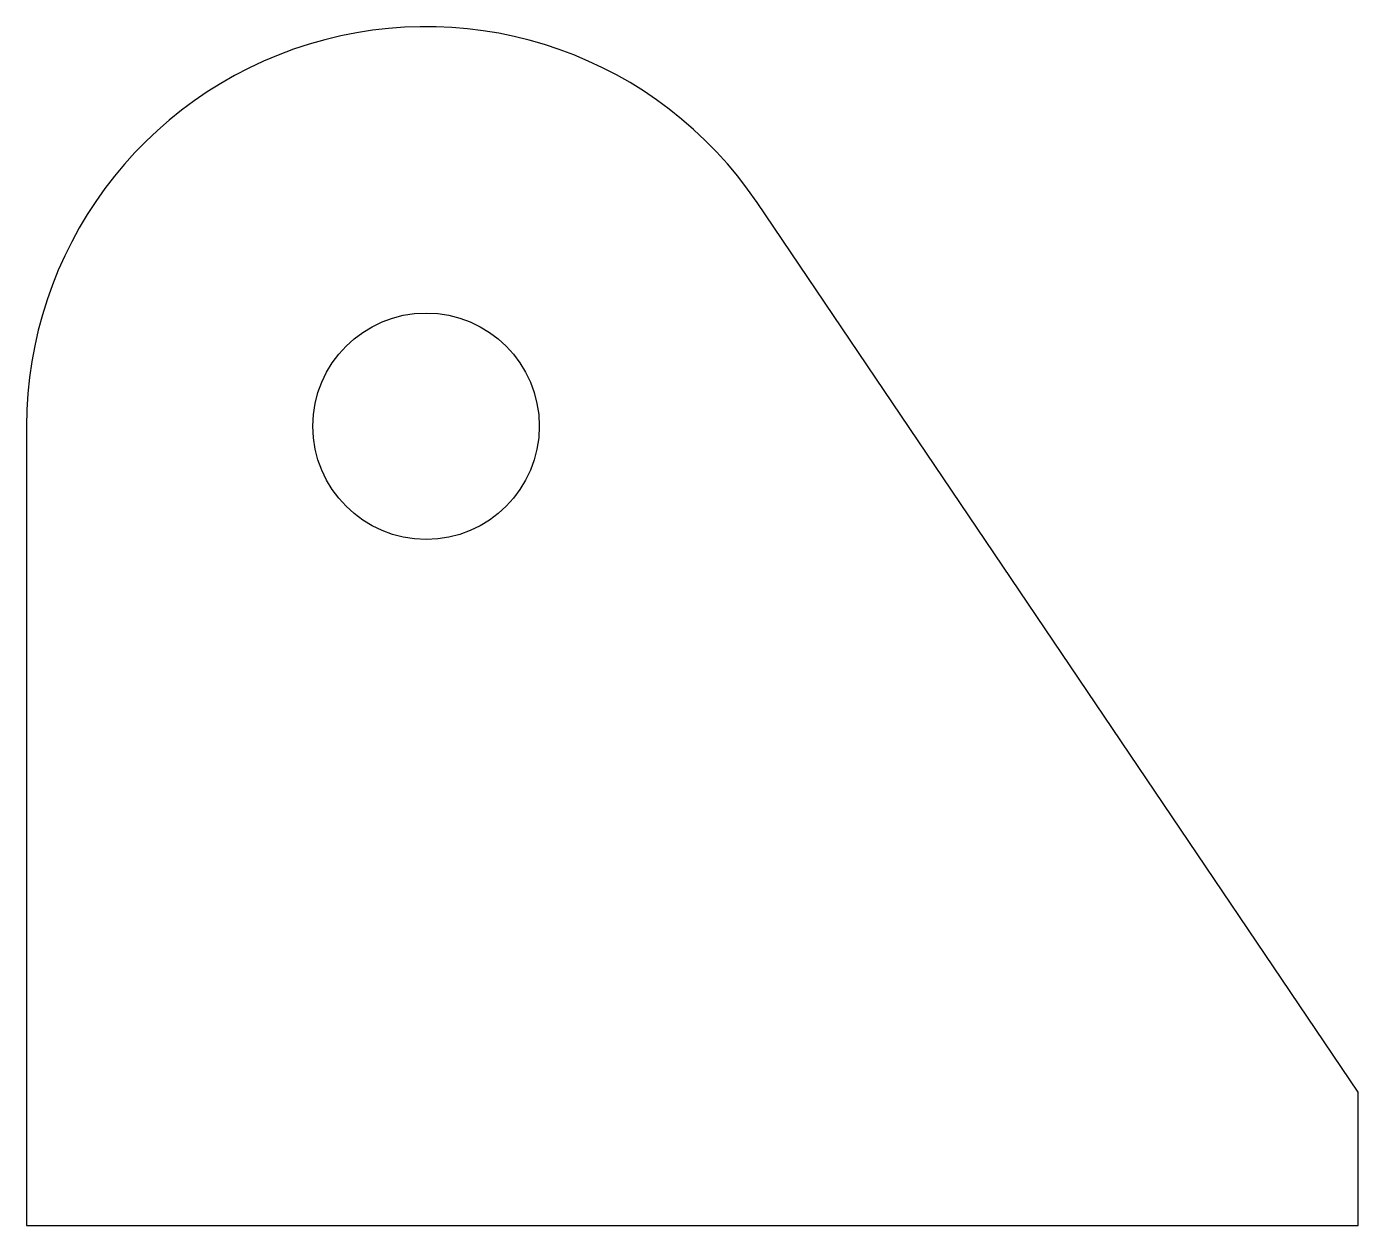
# Model space of a CAD drawing. Header units: millimetres. Extents: x 1125 to 1225, y 421 to 511.
import ezdxf

# ---------------------------------------------------------------- set-up
doc = ezdxf.new("R2010")
doc.units = ezdxf.units.MM

msp = doc.modelspace()

# ---------------------------------------------------------------- linework, layer by layer
at = {"color": 7, "linetype": 'Continuous', "lineweight": 25}
for p, q in [((1225.48, 430.9), (1180.34, 497.7)), ((1125.48, 480.9), (1125.48, 420.9)), ((1225.48, 420.9), (1225.48, 430.9)), ((1125.48, 420.9), (1225.48, 420.9))]:
    msp.add_line(p, q, dxfattribs=at)
msp.add_circle((1155.48, 480.9), 8.5, dxfattribs=at)
msp.add_arc((1155.48, 480.9), 30, 34.0519, 180, dxfattribs=at)

doc.saveas('drawing.dxf')
